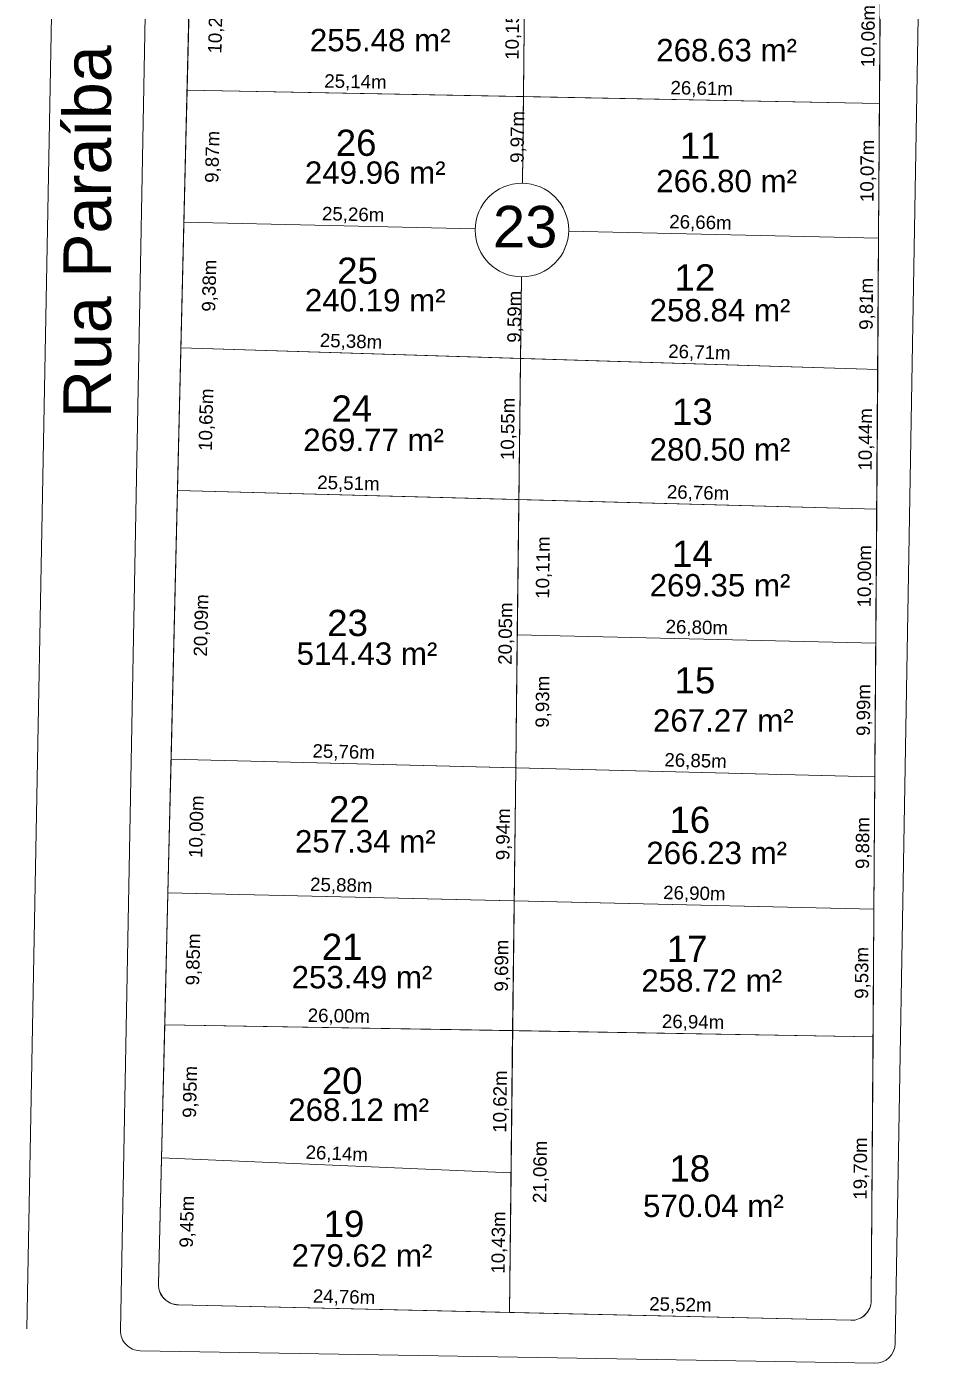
# Model space of a CAD drawing. Header units: metres. Extents: x 3808 to 8215, y 2374 to 6187.
# Drawn here: x 5082.2 to 5150, y 4796.2 to 4896.1 of the extents above; entities that cross this region are included whole.
import ezdxf
from ezdxf.enums import TextEntityAlignment as Align

# ---------------------------------------------------------------- set-up
doc = ezdxf.new("R2010")
doc.units = ezdxf.units.M
for name, color, linetype in [('Areas Lotes', 1, 'Continuous'), ('Calçada', 8, 'Continuous'), ('COTAS', 7, 'Continuous'), ('Lote', 7, 'Continuous'), ('Nome das Ruas', 7, 'Continuous'), ('Nº Lote', 7, 'Continuous'), ('Nº. quadra', 7, 'Continuous'), ('quadras', 7, 'Continuous')]:
    doc.layers.add(name, color=color, linetype=linetype)
doc.styles.add('Arial', font='arial.ttf')
doc.dimstyles.new('Copy(2) of ISO-25', dxfattribs={"dimtxt": 1, "dimasz": 2.5, "dimexe": 1.25, "dimexo": 0.625, "dimgap": 0.2, "dimtad": 1, "dimtoh": 1, "dimlfac": 1, "dimzin": 1, "dimtxsty": 'Arial', "dimblk": 'NONE', "dimcen": 0, "dimse1": 1, "dimse2": 1, "dimsd1": 1, "dimsd2": 1, "dimclrt": 256, "dimaunit": 1, "dimadec": 3, "dimazin": 0, "dimtfac": 1, "dimtmove": 0, "dimatfit": 3, "dimldrblk": 'NONE', "dimfxl": 1, "dimtolj": 1, "dimtzin": 0, "dimarcsym": 0})

# ---------------------------------------------------------------- blocks, each defined once
blk = doc.blocks.new('*D7390')
at = {"layer": 'Defpoints', "color": 0, "linetype": 'Continuous', "transparency": 16777216}
for p in [(5092.261, 4811.545), (5095.151, 4811.476), (5092.035, 4802.099)]:
    blk.add_point(p, dxfattribs=at)
at = {"layer": 'Nº Lote', "linetype": 'Continuous', "lineweight": 5, "transparency": 16777216, "insert": (5094.237, 4806.772), "char_height": 1, "attachment_point": 5, "rotation": 88.63014, "style": 'Arial'}
blk.add_mtext('\\A1;9,45m', dxfattribs=at)
blk = doc.blocks.new('_None')
blk = doc.blocks.new('*D7391')
at = {"layer": 'Defpoints', "color": 0, "linetype": 'Continuous', "transparency": 16777216}
for p in [(5092.498, 4821.49), (5095.389, 4821.421), (5092.261, 4811.545)]:
    blk.add_point(p, dxfattribs=at)
at = {"layer": 'Nº Lote', "linetype": 'Continuous', "lineweight": 5, "transparency": 16777216, "insert": (5094.469, 4816.468), "char_height": 1, "attachment_point": 5, "rotation": 88.63014, "style": 'Arial'}
blk.add_mtext('\\A1;9,95m', dxfattribs=at)
blk = doc.blocks.new('*D7392')
at = {"layer": 'Defpoints', "color": 0, "linetype": 'Continuous', "transparency": 16777216}
for p in [(5092.734, 4831.337), (5095.624, 4831.268), (5092.498, 4821.49)]:
    blk.add_point(p, dxfattribs=at)
at = {"layer": 'Nº Lote', "linetype": 'Continuous', "lineweight": 5, "transparency": 16777216, "insert": (5094.706, 4826.364), "char_height": 1, "attachment_point": 5, "rotation": 88.63014, "style": 'Arial'}
blk.add_mtext('\\A1;9,85m', dxfattribs=at)
blk = doc.blocks.new('*D7393')
at = {"layer": 'Defpoints', "color": 0, "linetype": 'Continuous', "transparency": 16777216}
for p in [(5092.973, 4841.329), (5095.863, 4841.26), (5092.734, 4831.337)]:
    blk.add_point(p, dxfattribs=at)
at = {"layer": 'Nº Lote', "linetype": 'Continuous', "lineweight": 5, "transparency": 16777216, "insert": (5094.943, 4836.283), "char_height": 1, "attachment_point": 5, "rotation": 88.63014, "style": 'Arial'}
blk.add_mtext('\\A1;10,00m', dxfattribs=at)
blk = doc.blocks.new('*D7394')
at = {"layer": 'Defpoints', "color": 0, "linetype": 'Continuous', "transparency": 16777216}
for p in [(5093.453, 4861.413), (5096.343, 4861.344), (5092.973, 4841.329)]:
    blk.add_point(p, dxfattribs=at)
at = {"layer": 'Nº Lote', "linetype": 'Continuous', "lineweight": 5, "transparency": 16777216, "insert": (5095.303, 4851.321), "char_height": 1, "attachment_point": 5, "rotation": 88.63014, "style": 'Arial'}
blk.add_mtext('\\A1;20,09m', dxfattribs=at)
blk = doc.blocks.new('*D7395')
at = {"layer": 'Defpoints', "color": 0, "linetype": 'Continuous', "transparency": 16777216}
for p in [(5093.708, 4872.064), (5096.598, 4871.995), (5093.453, 4861.413)]:
    blk.add_point(p, dxfattribs=at)
at = {"layer": 'Nº Lote', "linetype": 'Continuous', "lineweight": 5, "transparency": 16777216, "insert": (5095.67, 4866.689), "char_height": 1, "attachment_point": 5, "rotation": 88.63014, "style": 'Arial'}
blk.add_mtext('\\A1;10,65m', dxfattribs=at)
blk = doc.blocks.new('*D7396')
at = {"layer": 'Defpoints', "color": 0, "linetype": 'Continuous', "transparency": 16777216}
for p in [(5093.932, 4881.443), (5096.822, 4881.374), (5093.708, 4872.064)]:
    blk.add_point(p, dxfattribs=at)
at = {"layer": 'Nº Lote', "linetype": 'Continuous', "lineweight": 5, "transparency": 16777216, "insert": (5095.909, 4876.704), "char_height": 1, "attachment_point": 5, "rotation": 88.63014, "style": 'Arial'}
blk.add_mtext('\\A1;9,38m', dxfattribs=at)
blk = doc.blocks.new('*D7397')
at = {"layer": 'Defpoints', "color": 0, "linetype": 'Continuous', "transparency": 16777216}
for p in [(5094.168, 4891.312), (5097.058, 4891.242), (5093.932, 4881.443)]:
    blk.add_point(p, dxfattribs=at)
at = {"layer": 'Nº Lote', "linetype": 'Continuous', "lineweight": 5, "transparency": 16777216, "insert": (5096.14, 4886.327), "char_height": 1, "attachment_point": 5, "rotation": 88.63014, "style": 'Arial'}
blk.add_mtext('\\A1;9,87m', dxfattribs=at)
blk = doc.blocks.new('*D7398')
at = {"layer": 'Defpoints', "color": 0, "linetype": 'Continuous', "transparency": 16777216}
for p in [(5094.383, 4901.539), (5097.303, 4901.469), (5094.168, 4891.312)]:
    blk.add_point(p, dxfattribs=at)
at = {"layer": 'Nº Lote', "linetype": 'Continuous', "lineweight": 5, "transparency": 16777216, "insert": (5096.38, 4896.375), "char_height": 1, "attachment_point": 5, "rotation": 88.63014, "style": 'Arial'}
blk.add_mtext('\\A1;10,23m', dxfattribs=at)
blk = doc.blocks.new('*D7404')
at = {"layer": 'Defpoints', "color": 0, "linetype": 'Continuous', "transparency": 16777216}
for p in [(5092.261, 4811.545), (5092.261, 4811.545), (5118.376, 4810.425)]:
    blk.add_point(p, dxfattribs=at)
at = {"layer": 'COTAS', "linetype": 'Continuous', "lineweight": 5, "transparency": 16777216, "insert": (5105.353, 4811.785), "char_height": 1, "attachment_point": 5, "rotation": 357.54449, "style": 'Arial'}
blk.add_mtext('\\A1;26,14m', dxfattribs=at)
blk = doc.blocks.new('*D7405')
at = {"layer": 'Defpoints', "color": 0, "linetype": 'Continuous', "transparency": 16777216}
for p in [(5092.498, 4821.49), (5118.499, 4821.047), (5118.499, 4821.047)]:
    blk.add_point(p, dxfattribs=at)
at = {"layer": 'COTAS', "linetype": 'Continuous', "lineweight": 5, "transparency": 16777216, "insert": (5105.512, 4822.07), "char_height": 1, "attachment_point": 5, "rotation": 359.02404, "style": 'Arial'}
blk.add_mtext('\\A1;26,00m', dxfattribs=at)
blk = doc.blocks.new('*D7406')
at = {"layer": 'Defpoints', "color": 0, "linetype": 'Continuous', "transparency": 16777216}
for p in [(5118.499, 4821.047), (5145.436, 4820.588), (5145.436, 4820.588)]:
    blk.add_point(p, dxfattribs=at)
at = {"layer": 'COTAS', "linetype": 'Continuous', "lineweight": 5, "transparency": 16777216, "insert": (5131.981, 4821.619), "char_height": 1, "attachment_point": 5, "rotation": 359.02404, "style": 'Arial'}
blk.add_mtext('\\A1;26,94m', dxfattribs=at)
blk = doc.blocks.new('*D7407')
at = {"layer": 'Defpoints', "color": 0, "linetype": 'Continuous', "transparency": 16777216}
for p in [(5093.5, 4800.563), (5118.256, 4799.992), (5118.256, 4799.992)]:
    blk.add_point(p, dxfattribs=at)
at = {"layer": 'COTAS', "linetype": 'Continuous', "lineweight": 5, "transparency": 16777216, "insert": (5105.896, 4801.078), "char_height": 1, "attachment_point": 5, "rotation": 358.67793, "style": 'Arial'}
blk.add_mtext('\\A1;24,76m', dxfattribs=at)
blk = doc.blocks.new('*D7408')
at = {"layer": 'Defpoints', "color": 0, "linetype": 'Continuous', "transparency": 16777216}
for p in [(5118.256, 4799.992), (5143.767, 4799.403), (5143.767, 4799.403)]:
    blk.add_point(p, dxfattribs=at)
at = {"layer": 'COTAS', "linetype": 'Continuous', "lineweight": 5, "transparency": 16777216, "insert": (5131.03, 4800.498), "char_height": 1, "attachment_point": 5, "rotation": 358.67793, "style": 'Arial'}
blk.add_mtext('\\A1;25,52m', dxfattribs=at)
blk = doc.blocks.new('*D7409')
at = {"layer": 'Defpoints', "color": 0, "linetype": 'Continuous', "transparency": 16777216}
for p in [(5118.376, 4810.425), (5118.376, 4810.425), (5118.256, 4799.992)]:
    blk.add_point(p, dxfattribs=at)
at = {"layer": 'COTAS', "linetype": 'Continuous', "lineweight": 5, "transparency": 16777216, "insert": (5117.515, 4805.218), "char_height": 1, "attachment_point": 5, "rotation": 89.33994, "style": 'Arial'}
blk.add_mtext('\\A1;10,43m', dxfattribs=at)
blk = doc.blocks.new('*D7410')
at = {"layer": 'Defpoints', "color": 0, "linetype": 'Continuous', "transparency": 16777216}
for p in [(5118.499, 4821.047), (5118.499, 4821.047), (5118.376, 4810.425)]:
    blk.add_point(p, dxfattribs=at)
at = {"layer": 'COTAS', "linetype": 'Continuous', "lineweight": 5, "transparency": 16777216, "insert": (5117.637, 4815.745), "char_height": 1, "attachment_point": 5, "rotation": 89.33994, "style": 'Arial'}
blk.add_mtext('\\A1;10,62m', dxfattribs=at)
blk = doc.blocks.new('*D7411')
at = {"layer": 'Defpoints', "color": 0, "linetype": 'Continuous', "transparency": 16777216}
for p in [(5118.61, 4830.74), (5118.61, 4830.74), (5118.499, 4821.047)]:
    blk.add_point(p, dxfattribs=at)
at = {"layer": 'COTAS', "linetype": 'Continuous', "lineweight": 5, "transparency": 16777216, "insert": (5117.754, 4825.903), "char_height": 1, "attachment_point": 5, "rotation": 89.33994, "style": 'Arial'}
blk.add_mtext('\\A1;9,69m', dxfattribs=at)
blk = doc.blocks.new('*D7412')
at = {"layer": 'Defpoints', "color": 0, "linetype": 'Continuous', "transparency": 16777216}
for p in [(5118.725, 4840.676), (5118.725, 4840.676), (5118.61, 4830.74)]:
    blk.add_point(p, dxfattribs=at)
at = {"layer": 'COTAS', "linetype": 'Continuous', "lineweight": 5, "transparency": 16777216, "insert": (5117.867, 4835.717), "char_height": 1, "attachment_point": 5, "rotation": 89.33994, "style": 'Arial'}
blk.add_mtext('\\A1;9,94m', dxfattribs=at)
blk = doc.blocks.new('*D7413')
at = {"layer": 'Defpoints', "color": 0, "linetype": 'Continuous', "transparency": 16777216}
for p in [(5118.956, 4860.721), (5118.956, 4860.721), (5118.725, 4840.676)]:
    blk.add_point(p, dxfattribs=at)
at = {"layer": 'COTAS', "linetype": 'Continuous', "lineweight": 5, "transparency": 16777216, "insert": (5118.039, 4850.708), "char_height": 1, "attachment_point": 5, "rotation": 89.33994, "style": 'Arial'}
blk.add_mtext('\\A1;20,05m', dxfattribs=at)
blk = doc.blocks.new('*D7414')
at = {"layer": 'Defpoints', "color": 0, "linetype": 'Continuous', "transparency": 16777216}
for p in [(5119.077, 4871.27), (5119.077, 4871.27), (5118.956, 4860.721)]:
    blk.add_point(p, dxfattribs=at)
at = {"layer": 'COTAS', "linetype": 'Continuous', "lineweight": 5, "transparency": 16777216, "insert": (5118.216, 4866.004), "char_height": 1, "attachment_point": 5, "rotation": 89.33994, "style": 'Arial'}
blk.add_mtext('\\A1;10,55m', dxfattribs=at)
blk = doc.blocks.new('*D7415')
at = {"layer": 'Defpoints', "color": 0, "linetype": 'Continuous', "transparency": 16777216}
for p in [(5119.188, 4880.86), (5119.188, 4880.86), (5119.077, 4871.27)]:
    blk.add_point(p, dxfattribs=at)
at = {"layer": 'COTAS', "linetype": 'Continuous', "lineweight": 5, "transparency": 16777216, "insert": (5118.709, 4874.383), "char_height": 1, "attachment_point": 5, "rotation": 89.33994, "style": 'Arial'}
blk.add_mtext('\\A1;9,59m', dxfattribs=at)
blk = doc.blocks.new('*D7416')
at = {"layer": 'Defpoints', "color": 0, "linetype": 'Continuous', "transparency": 16777216}
for p in [(5119.303, 4890.826), (5119.303, 4890.826), (5119.188, 4880.86)]:
    blk.add_point(p, dxfattribs=at)
at = {"layer": 'COTAS', "linetype": 'Continuous', "lineweight": 5, "transparency": 16777216, "insert": (5118.937, 4887.818), "char_height": 1, "attachment_point": 5, "rotation": 89.33994, "style": 'Arial'}
blk.add_mtext('\\A1;9,97m', dxfattribs=at)
blk = doc.blocks.new('*D7417')
at = {"layer": 'Defpoints', "color": 0, "linetype": 'Continuous', "transparency": 16777216}
for p in [(5119.419, 4900.972), (5119.419, 4900.972), (5119.303, 4890.826)]:
    blk.add_point(p, dxfattribs=at)
at = {"layer": 'COTAS', "linetype": 'Continuous', "lineweight": 5, "transparency": 16777216, "insert": (5118.56, 4895.908), "char_height": 1, "attachment_point": 5, "rotation": 89.33994, "style": 'Arial'}
blk.add_mtext('\\A1;10,15m', dxfattribs=at)
blk = doc.blocks.new('*D7422')
at = {"layer": 'Defpoints', "color": 0, "linetype": 'Continuous', "transparency": 16777216}
for p in [(5118.839, 4850.609), (5121.674, 4850.576), (5118.725, 4840.676)]:
    blk.add_point(p, dxfattribs=at)
at = {"layer": 'COTAS', "linetype": 'Continuous', "lineweight": 5, "transparency": 16777216, "insert": (5120.816, 4845.619), "char_height": 1, "attachment_point": 5, "rotation": 89.33994, "style": 'Arial'}
blk.add_mtext('\\A1;9,93m', dxfattribs=at)
blk = doc.blocks.new('*D7423')
at = {"layer": 'Defpoints', "color": 0, "linetype": 'Continuous', "transparency": 16777216}
for p in [(5118.956, 4860.721), (5121.703, 4860.689), (5118.839, 4850.609)]:
    blk.add_point(p, dxfattribs=at)
at = {"layer": 'COTAS', "linetype": 'Continuous', "lineweight": 5, "transparency": 16777216, "insert": (5120.843, 4855.642), "char_height": 1, "attachment_point": 5, "rotation": 89.33994, "style": 'Arial'}
blk.add_mtext('\\A1;10,11m', dxfattribs=at)
blk = doc.blocks.new('*D7431')
at = {"layer": 'Defpoints', "color": 0, "linetype": 'Continuous', "transparency": 16777216}
for p in [(5145.979, 4900.371), (5145.91, 4890.311), (5145.91, 4890.311)]:
    blk.add_point(p, dxfattribs=at)
at = {"layer": 'COTAS', "linetype": 'Continuous', "lineweight": 5, "transparency": 16777216, "insert": (5145.144, 4895.347), "char_height": 1, "attachment_point": 5, "rotation": 89.6097, "style": 'Arial'}
blk.add_mtext('\\A1;10,06m', dxfattribs=at)
blk = doc.blocks.new('*D7432')
at = {"layer": 'Defpoints', "color": 0, "linetype": 'Continuous', "transparency": 16777216}
for p in [(5145.91, 4890.311), (5145.842, 4880.244), (5145.91, 4880.243)]:
    blk.add_point(p, dxfattribs=at)
at = {"layer": 'COTAS', "linetype": 'Continuous', "lineweight": 5, "transparency": 16777216, "insert": (5145.075, 4885.283), "char_height": 1, "attachment_point": 5, "rotation": 89.6097, "style": 'Arial'}
blk.add_mtext('\\A1;10,07m', dxfattribs=at)
blk = doc.blocks.new('*D7433')
at = {"layer": 'Defpoints', "color": 0, "linetype": 'Continuous', "transparency": 16777216}
for p in [(5145.91, 4880.243), (5145.775, 4870.433), (5145.775, 4870.433)]:
    blk.add_point(p, dxfattribs=at)
at = {"layer": 'COTAS', "linetype": 'Continuous', "lineweight": 5, "transparency": 16777216, "insert": (5145.008, 4875.344), "char_height": 1, "attachment_point": 5, "rotation": 89.6097, "style": 'Arial'}
blk.add_mtext('\\A1;9,81m', dxfattribs=at)
blk = doc.blocks.new('*D7434')
at = {"layer": 'Defpoints', "color": 0, "linetype": 'Continuous', "transparency": 16777216}
for p in [(5145.775, 4870.433), (5145.704, 4859.995), (5145.704, 4859.995)]:
    blk.add_point(p, dxfattribs=at)
at = {"layer": 'COTAS', "linetype": 'Continuous', "lineweight": 5, "transparency": 16777216, "insert": (5144.939, 4865.219), "char_height": 1, "attachment_point": 5, "rotation": 89.6097, "style": 'Arial'}
blk.add_mtext('\\A1;10,44m', dxfattribs=at)
blk = doc.blocks.new('*D7435')
at = {"layer": 'Defpoints', "color": 0, "linetype": 'Continuous', "transparency": 16777216}
for p in [(5145.704, 4859.995), (5145.636, 4849.99), (5145.636, 4849.99)]:
    blk.add_point(p, dxfattribs=at)
at = {"layer": 'COTAS', "linetype": 'Continuous', "lineweight": 5, "transparency": 16777216, "insert": (5144.869, 4854.998), "char_height": 1, "attachment_point": 5, "rotation": 89.6097, "style": 'Arial'}
blk.add_mtext('\\A1;10,00m', dxfattribs=at)
blk = doc.blocks.new('*D7436')
at = {"layer": 'Defpoints', "color": 0, "linetype": 'Continuous', "transparency": 16777216}
for p in [(5145.636, 4849.99), (5145.568, 4839.996), (5145.568, 4839.996)]:
    blk.add_point(p, dxfattribs=at)
at = {"layer": 'COTAS', "linetype": 'Continuous', "lineweight": 5, "transparency": 16777216, "insert": (5144.801, 4844.999), "char_height": 1, "attachment_point": 5, "rotation": 89.6097, "style": 'Arial'}
blk.add_mtext('\\A1;9,99m', dxfattribs=at)
blk = doc.blocks.new('*D7437')
at = {"layer": 'Defpoints', "color": 0, "linetype": 'Continuous', "transparency": 16777216}
for p in [(5145.568, 4839.996), (5145.5, 4830.118), (5145.568, 4830.117)]:
    blk.add_point(p, dxfattribs=at)
at = {"layer": 'COTAS', "linetype": 'Continuous', "lineweight": 5, "transparency": 16777216, "insert": (5144.733, 4835.063), "char_height": 1, "attachment_point": 5, "rotation": 89.6097, "style": 'Arial'}
blk.add_mtext('\\A1;9,88m', dxfattribs=at)
blk = doc.blocks.new('*D7438')
at = {"layer": 'Defpoints', "color": 0, "linetype": 'Continuous', "transparency": 16777216}
for p in [(5145.568, 4830.117), (5145.436, 4820.588), (5145.436, 4820.588)]:
    blk.add_point(p, dxfattribs=at)
at = {"layer": 'COTAS', "linetype": 'Continuous', "lineweight": 5, "transparency": 16777216, "insert": (5144.667, 4825.359), "char_height": 1, "attachment_point": 5, "rotation": 89.6097, "style": 'Arial'}
blk.add_mtext('\\A1;9,53m', dxfattribs=at)
blk = doc.blocks.new('*D7439')
at = {"layer": 'Defpoints', "color": 0, "linetype": 'Continuous', "transparency": 16777216}
for p in [(5145.436, 4820.588), (5145.301, 4800.892), (5145.301, 4800.892)]:
    blk.add_point(p, dxfattribs=at)
at = {"layer": 'COTAS', "linetype": 'Continuous', "lineweight": 5, "transparency": 16777216, "insert": (5144.567, 4810.746), "char_height": 1, "attachment_point": 5, "rotation": 89.6097, "style": 'Arial'}
blk.add_mtext('\\A1;19,70m', dxfattribs=at)
blk = doc.blocks.new('*D7440')
at = {"layer": 'Defpoints', "color": 0, "linetype": 'Continuous', "transparency": 16777216}
for p in [(5118.61, 4830.74), (5118.61, 4830.74), (5145.5, 4830.119)]:
    blk.add_point(p, dxfattribs=at)
at = {"layer": 'Lote', "linetype": 'Continuous', "lineweight": 5, "transparency": 16777216, "insert": (5132.074, 4831.23), "char_height": 1, "attachment_point": 5, "rotation": 358.67793, "style": 'Arial'}
blk.add_mtext('\\A1;26,90m', dxfattribs=at)
blk = doc.blocks.new('*D7441')
at = {"layer": 'Defpoints', "color": 0, "linetype": 'Continuous', "transparency": 16777216}
for p in [(5092.734, 4831.337), (5092.734, 4831.337), (5118.61, 4830.74)]:
    blk.add_point(p, dxfattribs=at)
at = {"layer": 'Lote', "linetype": 'Continuous', "lineweight": 5, "transparency": 16777216, "insert": (5105.691, 4831.839), "char_height": 1, "attachment_point": 5, "rotation": 358.67793, "style": 'Arial'}
blk.add_mtext('\\A1;25,88m', dxfattribs=at)
blk = doc.blocks.new('*D7442')
at = {"layer": 'Defpoints', "color": 0, "linetype": 'Continuous', "transparency": 16777216}
for p in [(5092.973, 4841.329), (5092.973, 4841.329), (5118.725, 4840.676)]:
    blk.add_point(p, dxfattribs=at)
at = {"layer": 'Lote', "linetype": 'Continuous', "lineweight": 5, "transparency": 16777216, "insert": (5105.869, 4841.803), "char_height": 1, "attachment_point": 5, "rotation": 358.5483, "style": 'Arial'}
blk.add_mtext('\\A1;25,76m', dxfattribs=at)
blk = doc.blocks.new('*D7443')
at = {"layer": 'Defpoints', "color": 0, "linetype": 'Continuous', "transparency": 16777216}
for p in [(5118.725, 4840.676), (5145.568, 4839.996), (5145.568, 4839.996)]:
    blk.add_point(p, dxfattribs=at)
at = {"layer": 'Lote', "linetype": 'Continuous', "lineweight": 5, "transparency": 16777216, "insert": (5132.167, 4841.137), "char_height": 1, "attachment_point": 5, "rotation": 358.5483, "style": 'Arial'}
blk.add_mtext('\\A1;26,85m', dxfattribs=at)
blk = doc.blocks.new('*D7444')
at = {"layer": 'Defpoints', "color": 0, "linetype": 'Continuous', "transparency": 16777216}
for p in [(5118.839, 4850.609), (5145.636, 4849.99), (5145.636, 4849.99)]:
    blk.add_point(p, dxfattribs=at)
at = {"layer": 'Lote', "linetype": 'Continuous', "lineweight": 5, "transparency": 16777216, "insert": (5132.256, 4851.1), "char_height": 1, "attachment_point": 5, "rotation": 358.67793, "style": 'Arial'}
blk.add_mtext('\\A1;26,80m', dxfattribs=at)
blk = doc.blocks.new('*D7445')
at = {"layer": 'Defpoints', "color": 0, "linetype": 'Continuous', "transparency": 16777216}
for p in [(5118.956, 4860.721), (5145.704, 4859.995), (5145.704, 4859.995)]:
    blk.add_point(p, dxfattribs=at)
at = {"layer": 'Lote', "linetype": 'Continuous', "lineweight": 5, "transparency": 16777216, "insert": (5132.352, 4861.158), "char_height": 1, "attachment_point": 5, "rotation": 358.44523, "style": 'Arial'}
blk.add_mtext('\\A1;26,76m', dxfattribs=at)
blk = doc.blocks.new('*D7446')
at = {"layer": 'Defpoints', "color": 0, "linetype": 'Continuous', "transparency": 16777216}
for p in [(5093.453, 4861.413), (5093.453, 4861.413), (5118.956, 4860.721)]:
    blk.add_point(p, dxfattribs=at)
at = {"layer": 'Lote', "linetype": 'Continuous', "lineweight": 5, "transparency": 16777216, "insert": (5106.226, 4861.867), "char_height": 1, "attachment_point": 5, "rotation": 358.44523, "style": 'Arial'}
blk.add_mtext('\\A1;25,51m', dxfattribs=at)
blk = doc.blocks.new('*D7447')
at = {"layer": 'Defpoints', "color": 0, "linetype": 'Continuous', "transparency": 16777216}
for p in [(5093.708, 4872.064), (5093.708, 4872.064), (5119.077, 4871.27)]:
    blk.add_point(p, dxfattribs=at)
at = {"layer": 'Lote', "linetype": 'Continuous', "lineweight": 5, "transparency": 16777216, "insert": (5106.418, 4872.468), "char_height": 1, "attachment_point": 5, "rotation": 358.2059, "style": 'Arial'}
blk.add_mtext('\\A1;25,38m', dxfattribs=at)
blk = doc.blocks.new('*D7448')
at = {"layer": 'Defpoints', "color": 0, "linetype": 'Continuous', "transparency": 16777216}
for p in [(5119.077, 4871.27), (5145.775, 4870.433), (5145.775, 4870.433)]:
    blk.add_point(p, dxfattribs=at)
at = {"layer": 'Lote', "linetype": 'Continuous', "lineweight": 5, "transparency": 16777216, "insert": (5132.451, 4871.652), "char_height": 1, "attachment_point": 5, "rotation": 358.2059, "style": 'Arial'}
blk.add_mtext('\\A1;26,71m', dxfattribs=at)
blk = doc.blocks.new('*D7449')
at = {"layer": 'Defpoints', "color": 0, "linetype": 'Continuous', "transparency": 16777216}
for p in [(5119.188, 4880.86), (5119.188, 4880.86), (5145.842, 4880.245)]:
    blk.add_point(p, dxfattribs=at)
at = {"layer": 'Lote', "linetype": 'Continuous', "lineweight": 5, "transparency": 16777216, "insert": (5132.533, 4881.353), "char_height": 1, "attachment_point": 5, "rotation": 358.67793, "style": 'Arial'}
blk.add_mtext('\\A1;26,66m', dxfattribs=at)
blk = doc.blocks.new('*D7450')
at = {"layer": 'Defpoints', "color": 0, "linetype": 'Continuous', "transparency": 16777216}
for p in [(5093.932, 4881.443), (5093.932, 4881.443), (5119.188, 4880.86)]:
    blk.add_point(p, dxfattribs=at)
at = {"layer": 'Lote', "linetype": 'Continuous', "lineweight": 5, "transparency": 16777216, "insert": (5106.578, 4881.952), "char_height": 1, "attachment_point": 5, "rotation": 358.67793, "style": 'Arial'}
blk.add_mtext('\\A1;25,26m', dxfattribs=at)
blk = doc.blocks.new('*D7451')
at = {"layer": 'Defpoints', "color": 0, "linetype": 'Continuous', "transparency": 16777216}
for p in [(5094.168, 4891.312), (5094.168, 4891.312), (5119.303, 4890.826)]:
    blk.add_point(p, dxfattribs=at)
at = {"layer": 'Lote', "linetype": 'Continuous', "lineweight": 5, "transparency": 16777216, "insert": (5106.751, 4891.869), "char_height": 1, "attachment_point": 5, "rotation": 358.89261, "style": 'Arial'}
blk.add_mtext('\\A1;25,14m', dxfattribs=at)
blk = doc.blocks.new('*D7452')
at = {"layer": 'Defpoints', "color": 0, "linetype": 'Continuous', "transparency": 16777216}
for p in [(5119.303, 4890.826), (5145.91, 4890.311), (5145.91, 4890.311)]:
    blk.add_point(p, dxfattribs=at)
at = {"layer": 'Lote', "linetype": 'Continuous', "lineweight": 5, "transparency": 16777216, "insert": (5132.622, 4891.369), "char_height": 1, "attachment_point": 5, "rotation": 358.89261, "style": 'Arial'}
blk.add_mtext('\\A1;26,61m', dxfattribs=at)
blk = doc.blocks.new('*D7471')
at = {"layer": 'Defpoints', "color": 0, "linetype": 'Continuous', "transparency": 16777216}
for p in [(5118.499, 4821.047), (5121.549, 4821.012), (5118.256, 4799.992)]:
    blk.add_point(p, dxfattribs=at)
at = {"layer": 'COTAS', "linetype": 'Continuous', "lineweight": 5, "transparency": 16777216, "insert": (5120.626, 4810.494), "char_height": 1, "attachment_point": 5, "rotation": 89.33994, "style": 'Arial'}
blk.add_mtext('\\A1;21,06m', dxfattribs=at)

msp = doc.modelspace()

# ---------------------------------------------------------------- linework, layer by layer
at = {"layer": 'Calçada', "linetype": 'Continuous', "lineweight": 5}
for p, q in [((5082.186, 4798.776), (5085.362, 4967.167)), ((5089.185, 4798.662), (5092.36, 4967.023)), ((5150.005, 4965.869), (5147.087, 4797.668)), ((5145.562, 4796.194), (5090.659, 4797.134))]:
    msp.add_line(p, q, dxfattribs=at)
for centre, start, end in [((5090.684, 4798.634), 178.91946, 269.01954), ((5145.588, 4797.694), 269.01954, 359.00625)]:
    msp.add_arc(centre, 1.5, start, end, dxfattribs=at)
at = {"layer": 'Lote', "lineweight": 5}
for p, q in [((5119.228, 4884.355), (5119.882, 4941.164)), ((5094.168, 4891.312), (5145.91, 4890.311)), ((5115.693, 4880.94), (5093.932, 4881.443)), ((5145.842, 4880.245), (5122.682, 4880.779)), ((5118.256, 4799.992), (5119.147, 4877.364)), ((5093.708, 4872.064), (5145.775, 4870.433)), ((5093.453, 4861.413), (5145.704, 4859.995)), ((5145.636, 4849.99), (5118.839, 4850.609)), ((5092.973, 4841.329), (5145.568, 4839.996)), ((5145.5, 4830.119), (5092.734, 4831.337)), ((5145.436, 4820.588), (5092.498, 4821.49)), ((5092.261, 4811.545), (5118.376, 4810.425))]:
    msp.add_line(p, q, dxfattribs=at)
at = {"layer": 'Lote', "linetype": 'Continuous', "lineweight": 5, "flags": 128}
for points in [[(5094.413, 4901.538), (5094.168, 4891.312), (5119.303, 4890.826), (5119.419, 4900.972)], [(5119.419, 4900.972), (5119.303, 4890.826), (5145.91, 4890.311), (5145.979, 4900.371)], [(5118.956, 4860.721), (5119.077, 4871.27), (5093.708, 4872.064), (5093.453, 4861.413)], [(5145.704, 4859.995), (5145.775, 4870.433), (5119.077, 4871.27), (5118.956, 4860.721)], [(5118.725, 4840.676), (5118.956, 4860.721), (5093.453, 4861.413), (5092.973, 4841.329)], [(5145.636, 4849.99), (5145.704, 4859.995), (5118.956, 4860.721), (5118.839, 4850.609)], [(5118.839, 4850.609), (5118.725, 4840.676), (5145.568, 4839.996), (5145.636, 4849.99)], [(5118.61, 4830.74), (5118.725, 4840.676), (5092.973, 4841.329), (5092.734, 4831.337)], [(5145.5, 4830.119), (5145.568, 4839.996), (5118.725, 4840.676), (5118.61, 4830.74)], [(5118.499, 4821.047), (5118.61, 4830.74), (5092.734, 4831.337), (5092.498, 4821.49)], [(5145.436, 4820.588), (5145.5, 4830.119), (5118.61, 4830.74), (5118.499, 4821.047)], [(5118.376, 4810.425), (5118.499, 4821.047), (5092.498, 4821.49), (5092.261, 4811.545)]]:
    msp.add_lwpolyline(points, close=True, dxfattribs=at)
for points in [[(5119.228, 4884.355), (5119.303, 4890.826), (5094.168, 4891.312), (5093.932, 4881.443), (5115.693, 4880.94)], [(5122.682, 4880.779), (5145.842, 4880.245), (5145.91, 4890.311), (5119.303, 4890.826), (5119.228, 4884.355)], [(5115.693, 4880.94), (5093.932, 4881.443), (5093.708, 4872.064), (5119.077, 4871.27), (5119.147, 4877.364)], [(5119.147, 4877.364), (5119.077, 4871.27), (5145.775, 4870.433), (5145.842, 4880.245), (5122.682, 4880.779)]]:
    msp.add_lwpolyline(points, dxfattribs=at)
for points in [[(5143.767, 4799.403, 0.418985), (5145.301, 4800.892), (5145.436, 4820.588), (5118.499, 4821.047), (5118.256, 4799.992)], [(5092.261, 4811.545), (5092.035, 4802.099, 0.414458), (5093.5, 4800.563), (5118.256, 4799.992), (5118.376, 4810.425)]]:
    msp.add_lwpolyline(points, format="xyb", close=True, dxfattribs=at)
at = {"layer": 'Nº. quadra', "lineweight": 5}
msp.add_circle((5119.188, 4880.86), 3.496, dxfattribs=at)
at = {"layer": 'quadras', "lineweight": 5}
for p, q in [((5092.035, 4802.099), (5095.915, 4964.367)), ((5143.767, 4799.403), (5093.5, 4800.563))]:
    msp.add_line(p, q, dxfattribs=at)
at = {"layer": 'quadras', "linetype": 'Continuous', "lineweight": 5}
msp.add_line((5146.411, 4963.831), (5145.301, 4800.903), dxfattribs=at)
at = {"layer": 'quadras', "linetype": 'Continuous', "lineweight": 5, "flags": 128}
msp.add_lwpolyline([(5092.035, 4802.099, 0.421234), (5093.534, 4800.563, -0.005769), (5093.5, 4800.563), (5143.767, 4799.403, 0.416984), (5145.301, 4800.882), (5146.411, 4963.831, 0.413188), (5144.927, 4965.341), (5097.43, 4965.831, 0.410238), (5095.915, 4964.367)], format="xyb", close=True, dxfattribs=at)
at = {"layer": 'quadras', "lineweight": 5}
for centre, start, end in [((5093.534, 4802.063), 178.63014, 268.67793), ((5143.801, 4800.903), 268.67793, 359.6097)]:
    msp.add_arc(centre, 1.5, start, end, dxfattribs=at)

# ---------------------------------------------------------------- texts
at = {"layer": 'Areas Lotes', "linetype": 'Continuous', "lineweight": 5, "style": 'Arial'}
for s, p in [('255.48 m²', (5103.342, 4894.216)), ('268.63 m²', (5129.228, 4893.466)), ('249.96 m²', (5102.97, 4884.314)), ('266.80 m²', (5129.228, 4883.687)), ('240.19 m²', (5102.97, 4874.783)), ('258.84 m²', (5128.733, 4874.032)), ('269.77 m²', (5102.847, 4864.343)), ('280.50 m²', (5128.733, 4863.635)), ('269.35 m²', (5128.733, 4853.485)), ('514.43 m²', (5102.352, 4848.376)), ('267.27 m²', (5128.982, 4843.387)), ('257.34 m²', (5102.228, 4834.354)), ('266.23 m²', (5128.487, 4833.485)), ('253.49 m²', (5101.98, 4824.204)), ('258.72 m²', (5128.115, 4823.954)), ('268.12 m²', (5101.732, 4814.301)), ('570.04 m²', (5128.239, 4807.119)), ('279.62 m²', (5101.98, 4803.408))]:
    msp.add_text(s, height=1.6726, dxfattribs=at).set_placement(p)
at = {"layer": 'COTAS', "linetype": 'Continuous', "lineweight": 5, "style": 'Arial'}
for s, p in [('26', (5106.799, 4886.402)), ('25', (5106.906, 4876.844)), ('24', (5106.481, 4866.543))]:
    msp.add_text(s, height=1.96, dxfattribs=at).set_placement(p, align=Align.CENTER)
at = {"layer": 'Nome das Ruas', "lineweight": 5, "style": 'Arial'}
msp.add_text('Rua Paraíba', height=3.55, rotation=90, dxfattribs=at).set_placement((5088.483, 4866.818, 165.916))
at = {"layer": 'Nº Lote', "linetype": 'Continuous', "lineweight": 5, "style": 'Arial'}
for s, p in [('11', (5132.506, 4886.182)), ('12', (5132.12, 4876.341)), ('13', (5131.927, 4866.307)), ('14', (5131.927, 4855.695)), ('23', (5106.163, 4850.526)), ('15', (5132.12, 4846.24)), ('22', (5106.298, 4836.601)), ('16', (5131.734, 4835.821)), ('21', (5105.757, 4826.326)), ('17', (5131.541, 4826.173)), ('20', (5105.757, 4816.321)), ('18', (5131.734, 4809.772)), ('19', (5105.893, 4805.64))]:
    msp.add_text(s, height=1.96, dxfattribs=at).set_placement(p, align=Align.CENTER)
at = {"layer": 'Nº. quadra', "lineweight": 5, "style": 'Arial'}
msp.add_text('23', height=3.1039, dxfattribs=at).set_placement((5117.023, 4879.566))

# ---------------------------------------------------------------- dimensions: what is measured, and where the dimension line sits
at = {"layer": 'COTAS', "linetype": 'Continuous', "lineweight": 5}
for base, p1, p2, angle, picture, middle in [((5119.419, 4900.972), (5119.303, 4890.826), (5119.419, 4900.972), 269.33994, '*D7417', (5118.56, 4895.908)), ((5145.91, 4890.311), (5145.979, 4900.371), (5145.91, 4890.311), 89.6097, '*D7431', (5145.144, 4895.347)), ((5145.842, 4880.244), (5145.91, 4890.311), (5145.91, 4880.243), 89.6097, '*D7432', (5145.075, 4885.283)), ((5145.775, 4870.433), (5145.91, 4880.243), (5145.775, 4870.433), 89.6097, '*D7433', (5145.008, 4875.344)), ((5119.077, 4871.27), (5118.956, 4860.721), (5119.077, 4871.27), 269.33994, '*D7414', (5118.216, 4866.004)), ((5145.704, 4859.995), (5145.775, 4870.433), (5145.704, 4859.995), 89.6097, '*D7434', (5144.939, 4865.219)), ((5118.956, 4860.721), (5118.725, 4840.676), (5118.956, 4860.721), 269.33994, '*D7413', (5118.039, 4850.708)), ((5145.6358, 4849.9902), (5145.704, 4859.9946), (5145.6358, 4849.9902), 89.6097, '*D7435', (5144.8689, 4854.9978)), ((5145.568, 4839.996), (5145.636, 4849.99), (5145.568, 4839.996), 89.6097, '*D7436', (5144.801, 4844.999)), ((5118.725, 4840.676), (5118.61, 4830.74), (5118.725, 4840.676), 269.33994, '*D7412', (5117.867, 4835.717)), ((5145.5, 4830.118), (5145.568, 4839.996), (5145.568, 4830.117), 89.6097, '*D7437', (5144.733, 4835.063)), ((5118.61, 4830.74), (5118.499, 4821.047), (5118.61, 4830.74), 269.33994, '*D7411', (5117.754, 4825.903)), ((5145.436, 4820.588), (5145.568, 4830.117), (5145.436, 4820.588), 89.6097, '*D7438', (5144.667, 4825.359)), ((5118.499, 4821.047), (5118.376, 4810.425), (5118.499, 4821.047), 269.33994, '*D7410', (5117.637, 4815.745)), ((5145.301, 4800.892), (5145.436, 4820.588), (5145.301, 4800.892), 89.6097, '*D7439', (5144.567, 4810.746))]:
    dim = msp.add_linear_dim(base=base, p1=p1, p2=p2, angle=angle, dimstyle='Copy(2) of ISO-25', override={"dimpost": 'm', "dimtmove": 1}, dxfattribs=at)
    dim.commit()
    dim.dimension.update_dxf_attribs({"geometry": picture, "text_midpoint": middle})
for base, p1, p2, picture, middle in [((5119.303, 4890.826), (5119.188, 4880.86), (5119.303, 4890.826), '*D7416', (5119.737, 4887.808)), ((5119.188, 4880.86), (5119.077, 4871.27), (5119.188, 4880.86), '*D7415', (5119.51, 4874.374))]:
    dim = msp.add_linear_dim(base=base, p1=p1, p2=p2, angle=269.33994, dimstyle='Copy(2) of ISO-25', override={"dimpost": 'm', "dimtmove": 1}, dxfattribs=at)
    dim.commit()
    dim.dimension.update_dxf_attribs({"geometry": picture, "text_midpoint": middle, "dimtype": 160})
for p1, p2, distance, picture, middle in [((5118.839, 4850.609), (5118.956, 4860.721), -2.747, '*D7423', (5120.843, 4855.642)), ((5118.725, 4840.676), (5118.839, 4850.609), -2.835, '*D7422', (5120.816, 4845.619)), ((5092.498, 4821.49), (5118.499, 4821.047), 0, '*D7405', (5105.512, 4822.07)), ((5118.499, 4821.047), (5145.436, 4820.588), 0, '*D7406', (5131.981, 4821.619)), ((5118.256, 4799.992), (5118.499, 4821.047), -3.05, '*D7471', (5120.626, 4810.494)), ((5118.376, 4810.425), (5092.261, 4811.545), 0, '*D7404', (5105.353, 4811.785)), ((5118.256, 4799.992), (5118.376, 4810.425), 0, '*D7409', (5117.515, 4805.218)), ((5093.5, 4800.563), (5118.256, 4799.992), 0, '*D7407', (5105.896, 4801.078)), ((5118.256, 4799.992), (5143.767, 4799.403), 0, '*D7408', (5131.03, 4800.498))]:
    dim = msp.add_aligned_dim(p1=p1, p2=p2, distance=distance, dimstyle='Copy(2) of ISO-25', override={"dimpost": 'm'}, dxfattribs=at)
    dim.commit()
    dim.dimension.update_dxf_attribs({"geometry": picture, "text_midpoint": middle})
at = {"layer": 'Lote', "linetype": 'Continuous', "lineweight": 5}
for p1, p2, picture, middle in [((5119.303, 4890.826), (5094.168, 4891.312), '*D7451', (5106.751, 4891.869)), ((5119.303, 4890.826), (5145.91, 4890.311), '*D7452', (5132.622, 4891.369)), ((5119.188, 4880.86), (5093.932, 4881.443), '*D7450', (5106.578, 4881.952)), ((5145.842, 4880.245), (5119.188, 4880.86), '*D7449', (5132.533, 4881.353)), ((5119.077, 4871.27), (5093.708, 4872.064), '*D7447', (5106.418, 4872.468)), ((5119.077, 4871.27), (5145.775, 4870.433), '*D7448', (5132.451, 4871.652)), ((5118.956, 4860.721), (5093.453, 4861.413), '*D7446', (5106.226, 4861.867)), ((5118.956, 4860.721), (5145.704, 4859.995), '*D7445', (5132.352, 4861.158)), ((5118.839, 4850.609), (5145.636, 4849.99), '*D7444', (5132.256, 4851.1)), ((5118.725, 4840.676), (5092.973, 4841.329), '*D7442', (5105.869, 4841.803)), ((5118.725, 4840.676), (5145.568, 4839.996), '*D7443', (5132.167, 4841.137)), ((5118.61, 4830.74), (5092.734, 4831.337), '*D7441', (5105.691, 4831.839)), ((5145.5, 4830.119), (5118.61, 4830.74), '*D7440', (5132.074, 4831.23))]:
    dim = msp.add_aligned_dim(p1=p1, p2=p2, distance=0, dimstyle='Copy(2) of ISO-25', override={"dimpost": 'm'}, dxfattribs=at)
    dim.commit()
    dim.dimension.update_dxf_attribs({"geometry": picture, "text_midpoint": middle})
at = {"layer": 'Nº Lote', "linetype": 'Continuous', "lineweight": 5}
for base, p1, p2, picture, middle in [((5097.303, 4901.469), (5094.168, 4891.312), (5094.383, 4901.539), '*D7398', (5096.38, 4896.375)), ((5097.058, 4891.242), (5093.932, 4881.443), (5094.168, 4891.312), '*D7397', (5096.14, 4886.327)), ((5096.822, 4881.374), (5093.708, 4872.064), (5093.932, 4881.443), '*D7396', (5095.909, 4876.704)), ((5096.598, 4871.995), (5093.453, 4861.413), (5093.708, 4872.064), '*D7395', (5095.67, 4866.689)), ((5096.343, 4861.344), (5092.973, 4841.329), (5093.453, 4861.413), '*D7394', (5095.303, 4851.321)), ((5095.8631, 4841.2599), (5092.7338, 4831.3368), (5092.9728, 4841.3291), '*D7393', (5094.9429, 4836.283)), ((5095.624, 4831.268), (5092.498, 4821.49), (5092.734, 4831.337), '*D7392', (5094.706, 4826.364)), ((5095.389, 4821.421), (5092.261, 4811.545), (5092.498, 4821.49), '*D7391', (5094.469, 4816.468))]:
    dim = msp.add_linear_dim(base=base, p1=p1, p2=p2, angle=268.63014, dimstyle='Copy(2) of ISO-25', override={"dimpost": 'm', "dimtmove": 1}, dxfattribs=at)
    dim.commit()
    dim.dimension.update_dxf_attribs({"geometry": picture, "text_midpoint": middle})
dim = msp.add_aligned_dim(p1=(5092.035, 4802.099), p2=(5092.261, 4811.545), distance=-2.891, dimstyle='Copy(2) of ISO-25', override={"dimpost": 'm'}, dxfattribs=at)
dim.commit()
dim.dimension.update_dxf_attribs({"geometry": '*D7390', "text_midpoint": (5094.237, 4806.772)})

doc.saveas('drawing.dxf')
